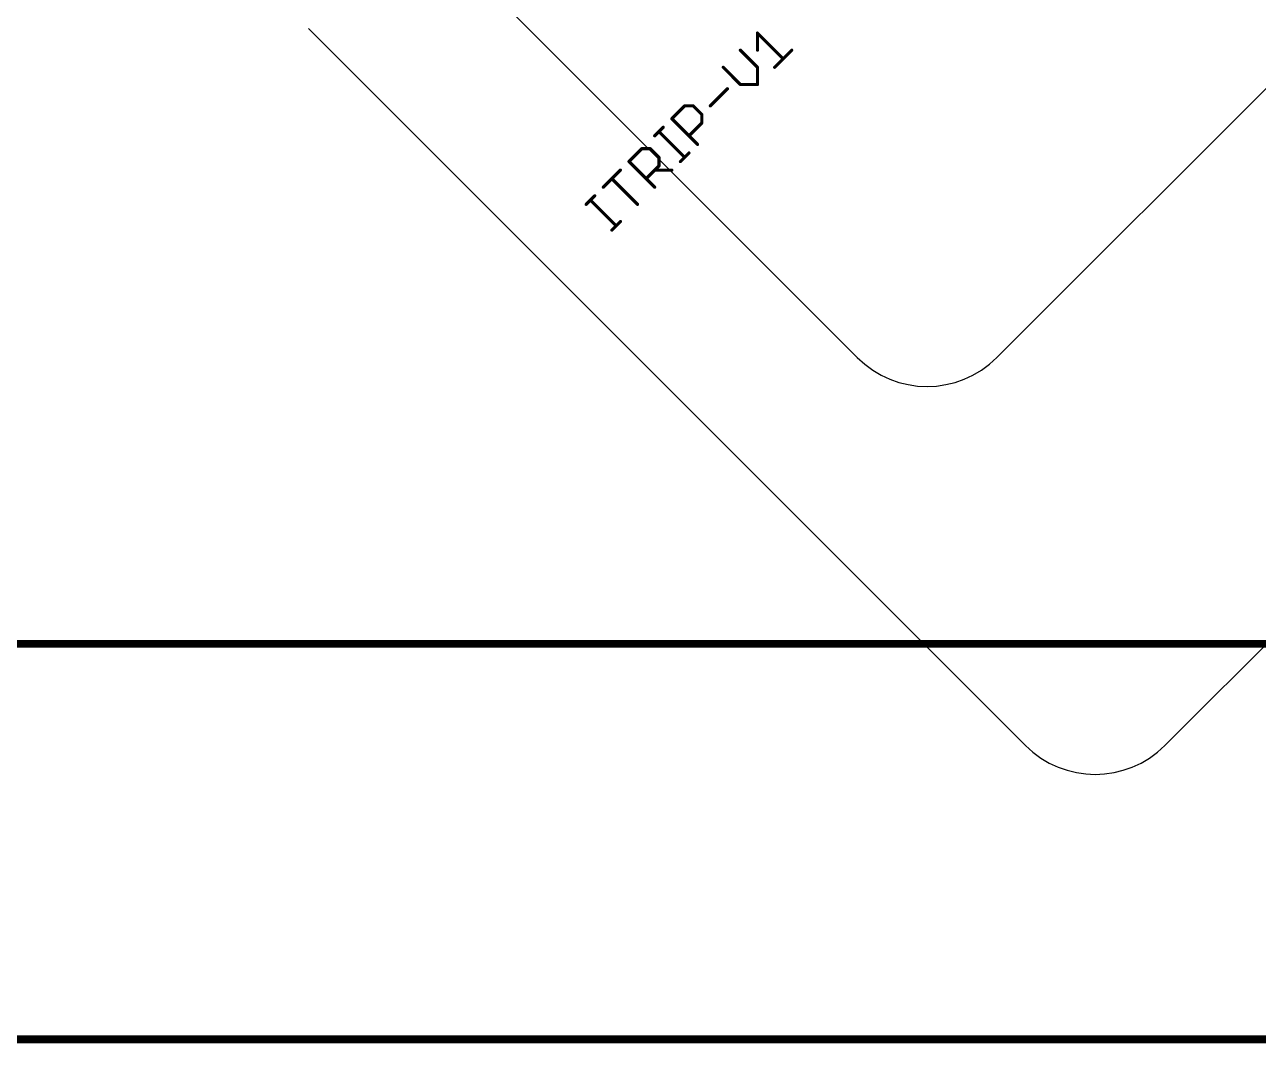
# Model space of a CAD drawing. Extents: x -76 to 580, y -41 to 95.
# Drawn here: x 33.29 to 72.99, y -41.14 to -8.36 of the extents above; entities that cross this region are included whole.
import ezdxf

# ---------------------------------------------------------------- set-up
doc = ezdxf.new("R2010")
doc.units = 0
for name, color, linetype in [('1', 22, 'CONTINUOUS'), ('16', 175, 'CONTINUOUS'), ('27', 253, 'CONTINUOUS'), ('57', 253, 'CONTINUOUS')]:
    doc.layers.add(name, color=color, linetype=linetype)

msp = doc.modelspace()

# ---------------------------------------------------------------- linework, layer by layer
at = {"layer": '1', "const_width": 0.254}
msp.add_lwpolyline([(-7.0711, -28.2843), (507.7027, -28.2843)], dxfattribs=at)
at = {"layer": '16', "const_width": 0.254}
msp.add_lwpolyline([(-1.4142, -41.0122), (503.46, -41.0122)], dxfattribs=at)
at = {"layer": '27', "const_width": 0.1016}
for points in [[(56.8733, -9.184), (56.8733, -8.6328)], [(56.8733, -8.6328), (57.7002, -9.4597)], [(56.8733, -9.7353), (56.322, -9.184)], [(57.4245, -9.7353), (57.9758, -9.184)], [(55.7708, -9.7353), (56.322, -10.2866)], [(56.8733, -10.2866), (56.8733, -9.7353)], [(56.322, -10.2866), (56.8733, -10.2866)], [(55.3573, -10.9756), (55.9086, -10.4244)], [(54.117, -11.3891), (54.5304, -10.9756)], [(54.5304, -10.9756), (54.8061, -10.9756)], [(54.8061, -10.9756), (55.0817, -11.2513)], [(54.9439, -12.216), (54.117, -11.3891)], [(55.0817, -11.5269), (54.6683, -11.9403)], [(55.0817, -11.2513), (55.0817, -11.5269)], [(53.5657, -11.9403), (53.8414, -11.6647)], [(54.5304, -12.6294), (53.7035, -11.8025)], [(52.7388, -12.7672), (53.1523, -12.3538)], [(53.1523, -12.3538), (53.4279, -12.3538)], [(53.4279, -12.3538), (53.7035, -12.6294)], [(53.7035, -12.6294), (53.7035, -12.905)], [(54.3926, -12.7672), (54.6682, -12.4916)], [(51.912, -13.5941), (52.4632, -13.0429)], [(53.5657, -13.5941), (52.7388, -12.7672)], [(53.7035, -12.905), (53.2901, -13.3185)], [(53.5657, -13.0429), (54.117, -13.0429)], [(53.0145, -14.1454), (52.1876, -13.3185)], [(51.3607, -14.1454), (51.6363, -13.8697)], [(52.3254, -14.8345), (51.4985, -14.0076)], [(52.1876, -14.9723), (52.4632, -14.6966)]]:
    msp.add_lwpolyline(points, dxfattribs=at)
at = {"layer": '27', "const_width": 0.0508}
for points in [[(56.8987, -8.6328, 1), (56.8479, -8.6328)], [(56.8912, -8.6148, 1), (56.8553, -8.6507)], [(56.34, -9.1661, 1), (56.3041, -9.202)], [(56.8479, -9.184, 1), (56.8987, -9.184)], [(57.6822, -9.4776, 1), (57.7181, -9.4417)], [(57.9938, -9.202, 1), (57.9578, -9.1661)], [(55.7887, -9.7173, 1), (55.7528, -9.7533)], [(56.8987, -9.7353, 1), (56.8479, -9.7353)], [(56.8553, -9.7533, 1), (56.8912, -9.7173)], [(57.4066, -9.7173, 1), (57.4425, -9.7533)], [(56.322, -10.2612, 1), (56.322, -10.312)], [(56.3041, -10.3045, 1), (56.34, -10.2686)], [(56.8479, -10.2866, 1), (56.8987, -10.2866)], [(56.8733, -10.312, 1), (56.8733, -10.2612)], [(55.9265, -10.4423, 1), (55.8906, -10.4064)], [(54.5304, -10.9502, 1), (54.5304, -11.001)], [(54.5484, -10.9936, 1), (54.5125, -10.9577)], [(54.824, -10.9577, 1), (54.7881, -10.9936)], [(54.8061, -11.001, 1), (54.8061, -10.9502)], [(55.3394, -10.9577, 1), (55.3753, -10.9936)], [(54.1349, -11.3711, 1), (54.099, -11.407)], [(54.099, -11.3711, 1), (54.1349, -11.407)], [(55.1071, -11.2513, 1), (55.0563, -11.2513)], [(55.0563, -11.5269, 1), (55.1071, -11.5269)], [(55.0637, -11.2692, 1), (55.0997, -11.2333)], [(55.0997, -11.5449, 1), (55.0637, -11.5089)], [(53.5478, -11.9224, 1), (53.5837, -11.9583)], [(53.7215, -11.7846, 1), (53.6856, -11.8205)], [(53.8593, -11.6827, 1), (53.8234, -11.6467)], [(54.6503, -11.9224, 1), (54.6862, -11.9583)], [(53.1523, -12.3284, 1), (53.1523, -12.3792)], [(53.1702, -12.3717, 1), (53.1343, -12.3358)], [(53.4459, -12.3358, 1), (53.41, -12.3717)], [(53.4279, -12.3792, 1), (53.4279, -12.3284)], [(54.9259, -12.2339, 1), (54.9618, -12.198)], [(53.7289, -12.6294, 1), (53.6781, -12.6294)], [(53.6856, -12.6474, 1), (53.7215, -12.6115)], [(54.5125, -12.6474, 1), (54.5484, -12.6115)], [(54.6862, -12.5096, 1), (54.6503, -12.4736)], [(52.4812, -13.0608, 1), (52.4453, -13.0249)], [(52.7568, -12.7493, 1), (52.7209, -12.7852)], [(52.7209, -12.7493, 1), (52.7568, -12.7852)], [(53.5657, -13.0175, 1), (53.5657, -13.0683)], [(53.6781, -12.905, 1), (53.7289, -12.905)], [(53.7215, -12.923, 1), (53.6856, -12.8871)], [(54.117, -13.0683, 1), (54.117, -13.0175)], [(54.3747, -12.7493, 1), (54.4106, -12.7852)], [(52.2055, -13.3005, 1), (52.1696, -13.3365)], [(53.2721, -13.3005, 1), (53.3081, -13.3365)], [(51.6543, -13.8877, 1), (51.6184, -13.8518)], [(51.894, -13.5762, 1), (51.9299, -13.6121)], [(53.5478, -13.6121, 1), (53.5837, -13.5762)], [(51.3427, -14.1274, 1), (51.3787, -14.1633)], [(51.5165, -13.9896, 1), (51.4806, -14.0255)], [(52.9965, -14.1633, 1), (53.0324, -14.1274)], [(52.4812, -14.7146, 1), (52.4453, -14.6787)], [(52.1696, -14.9543, 1), (52.2056, -14.9902)], [(52.3074, -14.8524, 1), (52.3434, -14.8165)]]:
    msp.add_lwpolyline(points, format="xyb", dxfattribs=at)
at = {"layer": '57'}
for p, q in [((-7.3009, 48.3131), (60.0864, -19.0742)), ((64.5765, -19.0742), (88.1585, 4.5078)), ((100.8511, -0.6894), (69.9859, -31.5546)), ((65.4958, -31.5546), (42.4264, -8.4853))]:
    msp.add_line(p, q, dxfattribs=at)
for centre in [(62.3315, -16.8291), (67.7408, -29.3096)]:
    msp.add_arc(centre, 3.175, 225, 315, dxfattribs=at)

doc.saveas('drawing.dxf')
